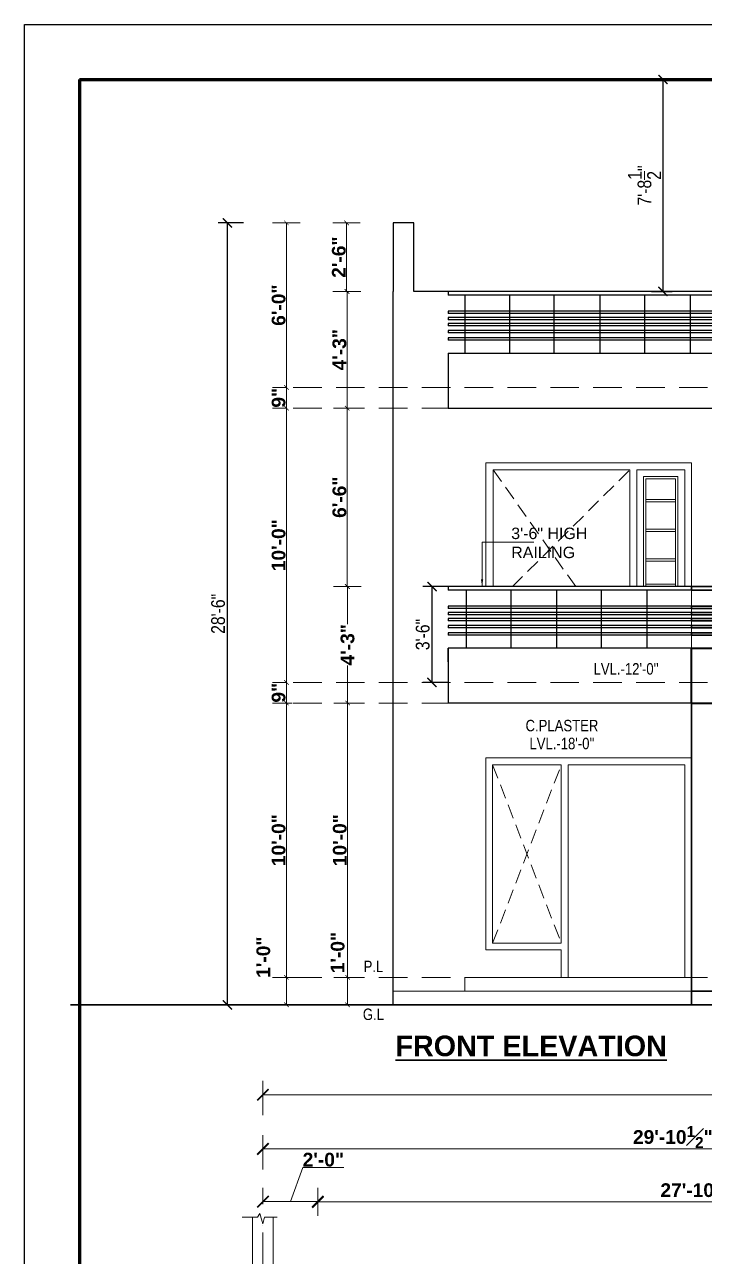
# Model space of a CAD drawing. Header units: feet. Extents: x 18471 to 30550, y -13540 to -11719.
# Drawn here: x 18471 to 18768, y -12388 to -11850 of the extents above; entities that cross this region are included whole.
import ezdxf

# ---------------------------------------------------------------- set-up
doc = ezdxf.new("R2010")
doc.units = ezdxf.units.FT
doc.header["$MEASUREMENT"] = 0
doc.header["$PDMODE"] = 2
for name, pattern in [('ACAD_ISO04W100', [30, 24, -3, 0, -3]), ('DASHED', [0.75, 0.5, -0.25]), ('HIDDEN', [0.375, 0.25, -0.125])]:
    doc.linetypes.add(name, pattern=pattern)
doc.layers.get('0').update_dxf_attribs({"lineweight": 30})
doc.layers.add('BLK_1_HT_OF_BLDG', color=5, linetype='Continuous', plot=False)
doc.layers.add('BLK_1_PARAPET_HT', color=2, linetype='Continuous', plot=False)
for name, color, linetype, lineweight in [('BLK_1_STAIR_HEADROOM', 7, 'Continuous', 0), ('center line', 253, 'ACAD_ISO04W100', 5), ('DIM', 7, 'Continuous', 18), ('DIM 01', 7, 'Continuous', 9), ('DOOR', 32, 'Continuous', 13), ('ELEVATION', 7, 'Continuous', 30), ('HATCH', 9, 'Continuous', 20), ('P & B WALL', 7, 'Continuous', 30), ('RAILING', 210, 'Continuous', 25), ('SANIT_FIXTURES', 13, 'Continuous', 15), ('SPECS', 7, 'Continuous', 13), ('stairs', 22, 'Continuous', 20), ('TEXT', 7, 'Continuous', 30), ('WALL', 10, 'Continuous', 30)]:
    doc.layers.add(name, color=color, linetype=linetype, lineweight=lineweight)
doc.layers.add('Text F.F', color=7, linetype='Continuous')
doc.styles.add('AR. TEXT 01', font='arialbd.ttf')
doc.styles.add('DIM TEXT', font='GOTHIC.TTF', dxfattribs={"height": 5})
doc.styles.get("Standard").update_dxf_attribs({"font": 'ARIALN.TTF'})
doc.dimstyles.new('DIM 50', dxfattribs={"dimtxt": 6, "dimasz": 3, "dimexe": 6, "dimexo": 4, "dimgap": 0.3125, "dimtad": 1, "dimzin": 3, "dimdsep": 46, "dimlunit": 4, "dimtxsty": 'AR. TEXT 01', "dimblk": 'DOT', "dimcen": 0.09, "dimclrd": 5, "dimclre": 5, "dimclrt": 5, "dimazin": 0, "dimtfac": 0.8, "dimtofl": 0, "dimtmove": 1, "dimatfit": 3, "dimfxl": 6, "dimfxlon": 1, "dimfrac": 1, "dimtolj": 1, "dimtzin": 0, "dimlwd": -1, "dimlwe": -1, "dimarcsym": 1})
doc.dimstyles.new('DIM STYLE', dxfattribs={"dimtxt": 5, "dimasz": 3, "dimexe": 0, "dimexo": 0, "dimgap": 1.5, "dimtad": 1, "dimdec": 4, "dimzin": 3, "dimdsep": 46, "dimlunit": 4, "dimtxsty": 'DIM TEXT', "dimblk": 'ARCHTICK', "dimcen": 0, "dimdle": 1, "dimclrd": 256, "dimclre": 253, "dimclrt": 256, "dimadec": 0, "dimazin": 0, "dimtfac": 0.75, "dimtdec": 4, "dimtofl": 0, "dimtmove": 1, "dimatfit": 3, "dimfxl": 1, "dimfrac": 1, "dimtolj": 1, "dimtzin": 0, "dimlwd": -1, "dimlwe": -1, "dimarcsym": 0})
doc.dimstyles.get("Standard").update_dxf_attribs({"dimtxt": 6, "dimasz": 4, "dimexe": 4, "dimexo": 4, "dimgap": 1, "dimtad": 1, "dimdec": 1, "dimzin": 3, "dimdsep": 46, "dimlunit": 4, "dimtxsty": 'Standard', "dimblk": 'ARCHTICK', "dimcen": 0.09, "dimadec": 0, "dimazin": 0, "dimtfac": 1.005, "dimtdec": 1, "dimtofl": 0, "dimtmove": 2, "dimatfit": 3, "dimfxl": 4, "dimfxlon": 1, "dimtolj": 1, "dimtzin": 0, "dimarcsym": 0})

# ---------------------------------------------------------------- blocks, each defined once
blk = doc.blocks.new('_ArchTick')
at = {"color": 0, "linetype": 'ByBlock', "const_width": 0.15}
blk.add_lwpolyline([(-0.5, -0.5), (0.5, 0.5)], dxfattribs=at)
blk = doc.blocks.new('*D79')
at = {"layer": 'BLK_1_PARAPET_HT', "color": 0, "lineweight": -2, "transparency": 16777216}
for p, q in [((18656.03, -12095.31), (18645.03, -12095.31)), ((18649.03, -12137.23), (18649.03, -12095.31)), ((18656.03, -12137.23), (18645.03, -12137.23))]:
    blk.add_line(p, q, dxfattribs=at)
at = {"layer": 'Defpoints', "color": 0, "transparency": 16777216}
for p in [(18649.03, -12095.31), (18671.86, -12095.31), (18662.86, -12137.23)]:
    blk.add_point(p, dxfattribs=at)
at = {"layer": 'BLK_1_PARAPET_HT', "color": 0, "lineweight": -2, "transparency": 16777216, "xscale": 4, "yscale": 4, "zscale": 4}
for p, rotation in [((18649.03, -12095.31), 90), ((18649.03, -12137.23), 270)]:
    blk.add_blockref('_ArchTick', p, dxfattribs=dict(at, rotation=rotation))
at = {"layer": 'BLK_1_PARAPET_HT', "color": 0, "transparency": 16777216, "insert": (18644.97, -12116.27), "char_height": 6, "attachment_point": 5, "rotation": 90}
blk.add_mtext('\\A1;3\'-6"', dxfattribs=at)
blk = doc.blocks.new('*D82')
at = {"layer": 'Defpoints', "color": 0, "transparency": 16777216}
for p in [(18612.09, -12266.23), (18620.66, -12266.23), (18620.66, -12278.23)]:
    blk.add_point(p, dxfattribs=at)
at = {"layer": 'DIM 01', "transparency": 16777216}
for p, q in [((18616.66, -12266.23), (18606.09, -12266.23)), ((18612.09, -12278.23), (18612.09, -12266.23)), ((18616.66, -12278.23), (18606.09, -12278.23))]:
    blk.add_line(p, q, dxfattribs=at)
at = {"layer": 'DIM 01', "transparency": 16777216, "xscale": 2, "yscale": 2, "zscale": 2}
for p, rotation in [((18612.09, -12266.23), 90), ((18612.09, -12278.23), 270)]:
    blk.add_blockref('_ArchTick', p, dxfattribs=dict(at, rotation=rotation))
at = {"layer": 'DIM 01', "transparency": 16777216, "insert": (18607.79, -12255.39), "char_height": 6, "attachment_point": 5, "rotation": 90, "style": 'AR. TEXT 01'}
blk.add_mtext('\\A1;1\'-0"', dxfattribs=at)
blk = doc.blocks.new('*D83')
at = {"layer": 'Defpoints', "color": 0, "transparency": 16777216}
for p in [(18612.09, -12146.23), (18627.45, -12146.23), (18620.66, -12266.23)]:
    blk.add_point(p, dxfattribs=at)
at = {"layer": 'DIM 01', "transparency": 16777216}
for p, q in [((18618.09, -12146.23), (18606.09, -12146.23)), ((18612.09, -12266.23), (18612.09, -12146.23)), ((18616.66, -12266.23), (18606.09, -12266.23))]:
    blk.add_line(p, q, dxfattribs=at)
at = {"layer": 'DIM 01', "transparency": 16777216, "xscale": 2, "yscale": 2, "zscale": 2}
for p, rotation in [((18612.09, -12146.23), 90), ((18612.09, -12266.23), 270)]:
    blk.add_blockref('_ArchTick', p, dxfattribs=dict(at, rotation=rotation))
at = {"layer": 'DIM 01', "transparency": 16777216, "insert": (18608.72, -12206.23), "char_height": 6, "attachment_point": 5, "rotation": 90, "style": 'AR. TEXT 01'}
blk.add_mtext('\\A1;10\'-0"', dxfattribs=at)
blk = doc.blocks.new('*D84')
at = {"layer": 'Defpoints', "color": 0, "transparency": 16777216}
for p in [(18612.09, -12095.31), (18686.86, -12095.31), (18627.45, -12146.23)]:
    blk.add_point(p, dxfattribs=at)
at = {"layer": 'DIM 01', "transparency": 16777216}
for p, q in [((18618.09, -12095.31), (18606.09, -12095.31)), ((18612.09, -12095.31), (18612.09, -12111.71)), ((18612.09, -12146.23), (18612.09, -12129.83)), ((18618.09, -12146.23), (18606.09, -12146.23))]:
    blk.add_line(p, q, dxfattribs=at)
at = {"layer": 'DIM 01', "transparency": 16777216, "xscale": 2, "yscale": 2, "zscale": 2}
for p, rotation in [((18612.09, -12095.31), 90), ((18612.09, -12146.23), 270)]:
    blk.add_blockref('_ArchTick', p, dxfattribs=dict(at, rotation=rotation))
at = {"layer": 'DIM 01', "transparency": 16777216, "insert": (18612.09, -12120.77), "char_height": 6, "attachment_point": 5, "rotation": 90, "style": 'AR. TEXT 01'}
blk.add_mtext('\\A1;4\'-3"', dxfattribs=at)
blk = doc.blocks.new('*D85')
at = {"layer": 'BLK_1_HT_OF_BLDG', "color": 0, "lineweight": -2, "transparency": 16777216}
for p, q in [((18566.56, -11936.23), (18555.56, -11936.23)), ((18559.56, -12278.23), (18559.56, -11936.23)), ((18566.56, -12278.23), (18555.56, -12278.23))]:
    blk.add_line(p, q, dxfattribs=at)
at = {"layer": 'Defpoints', "color": 0, "transparency": 16777216}
for p in [(18559.56, -11936.23), (18641.03, -11936.23), (18597.37, -12278.23)]:
    blk.add_point(p, dxfattribs=at)
at = {"layer": 'BLK_1_HT_OF_BLDG', "color": 0, "lineweight": -2, "transparency": 16777216, "xscale": 4, "yscale": 4, "zscale": 4}
for p, rotation in [((18559.56, -11936.23), 90), ((18559.56, -12278.23), 270)]:
    blk.add_blockref('_ArchTick', p, dxfattribs=dict(at, rotation=rotation))
at = {"layer": 'BLK_1_HT_OF_BLDG', "color": 0, "transparency": 16777216, "insert": (18555.5, -12107.23), "char_height": 6, "attachment_point": 5, "rotation": 90}
blk.add_mtext('\\A1;28\'-6"', dxfattribs=at)
blk = doc.blocks.new('*D86')
at = {"layer": 'Defpoints', "color": 0, "transparency": 16777216}
for p in [(18611.92, -12017.23), (18682.93, -12017.23), (18682.93, -12095.23)]:
    blk.add_point(p, dxfattribs=at)
at = {"layer": 'DIM 01', "transparency": 16777216}
for p, q in [((18617.92, -12017.23), (18605.92, -12017.23)), ((18611.92, -12095.23), (18611.92, -12017.23)), ((18617.92, -12095.23), (18605.92, -12095.23))]:
    blk.add_line(p, q, dxfattribs=at)
at = {"layer": 'DIM 01', "transparency": 16777216, "xscale": 2, "yscale": 2, "zscale": 2}
for p, rotation in [((18611.92, -12017.23), 90), ((18611.92, -12095.23), 270)]:
    blk.add_blockref('_ArchTick', p, dxfattribs=dict(at, rotation=rotation))
at = {"layer": 'DIM 01', "transparency": 16777216, "insert": (18608.54, -12056.23), "char_height": 6, "attachment_point": 5, "rotation": 90, "style": 'AR. TEXT 01'}
blk.add_mtext('\\A1;6\'-6"', dxfattribs=at)
blk = doc.blocks.new('*D87')
at = {"layer": 'Defpoints', "color": 0, "transparency": 16777216}
for p in [(18611.92, -11966.23), (18660.43, -11966.23), (18682.93, -12017.23)]:
    blk.add_point(p, dxfattribs=at)
at = {"layer": 'DIM 01', "ltscale": 5, "transparency": 16777216}
for p, q in [((18617.92, -11966.23), (18605.92, -11966.23)), ((18611.92, -12017.23), (18611.92, -11966.23)), ((18617.92, -12017.23), (18605.92, -12017.23))]:
    blk.add_line(p, q, dxfattribs=at)
at = {"layer": 'DIM 01', "transparency": 16777216, "xscale": 2, "yscale": 2, "zscale": 2}
for p, rotation in [((18611.92, -11966.23), 90), ((18611.92, -12017.23), 270)]:
    blk.add_blockref('_ArchTick', p, dxfattribs=dict(at, rotation=rotation))
at = {"layer": 'DIM 01', "transparency": 16777216, "insert": (18608.54, -11991.73), "char_height": 6, "attachment_point": 5, "rotation": 90, "style": 'AR. TEXT 01'}
blk.add_mtext('\\A1;4\'-3"', dxfattribs=at)
blk = doc.blocks.new('*D88')
at = {"layer": 'Defpoints', "color": 0, "transparency": 16777216}
for p in [(18585.33, -12266.23), (18597.37, -12266.23), (18597.37, -12278.23)]:
    blk.add_point(p, dxfattribs=at)
at = {"layer": 'DIM 01', "transparency": 16777216}
for p, q in [((18591.33, -12266.23), (18579.33, -12266.23)), ((18585.33, -12278.23), (18585.33, -12266.23)), ((18591.33, -12278.23), (18579.33, -12278.23))]:
    blk.add_line(p, q, dxfattribs=at)
at = {"layer": 'DIM 01', "transparency": 16777216, "xscale": 2, "yscale": 2, "zscale": 2}
for p, rotation in [((18585.33, -12266.23), 90), ((18585.33, -12278.23), 270)]:
    blk.add_blockref('_ArchTick', p, dxfattribs=dict(at, rotation=rotation))
at = {"layer": 'DIM 01', "transparency": 16777216, "insert": (18575.29, -12257.41), "char_height": 6, "attachment_point": 5, "rotation": 90, "style": 'AR. TEXT 01'}
blk.add_mtext('\\A1;1\'-0"', dxfattribs=at)
blk = doc.blocks.new('*D89')
at = {"layer": 'Defpoints', "color": 0, "ltscale": 5, "transparency": 16777216}
for p in [(18585.33, -12146.23), (18591.88, -12146.23), (18597.37, -12266.23)]:
    blk.add_point(p, dxfattribs=at)
at = {"layer": 'DIM 01', "ltscale": 5, "transparency": 16777216}
for p, q in [((18587.88, -12146.23), (18579.33, -12146.23)), ((18585.33, -12266.23), (18585.33, -12146.23)), ((18591.33, -12266.23), (18579.33, -12266.23))]:
    blk.add_line(p, q, dxfattribs=at)
at = {"layer": 'DIM 01', "ltscale": 5, "transparency": 16777216, "xscale": 2, "yscale": 2, "zscale": 2}
for p, rotation in [((18585.33, -12146.23), 90), ((18585.33, -12266.23), 270)]:
    blk.add_blockref('_ArchTick', p, dxfattribs=dict(at, rotation=rotation))
at = {"layer": 'DIM 01', "ltscale": 5, "transparency": 16777216, "insert": (18581.95, -12206.23), "char_height": 6, "attachment_point": 5, "rotation": 90, "style": 'AR. TEXT 01'}
blk.add_mtext('\\A1;10\'-0"', dxfattribs=at)
blk = doc.blocks.new('*D90')
at = {"layer": 'Defpoints', "color": 0, "ltscale": 5, "transparency": 16777216}
for p in [(18585.33, -12137.23), (18588.29, -12137.23), (18591.88, -12146.23)]:
    blk.add_point(p, dxfattribs=at)
at = {"layer": 'DIM 01', "ltscale": 5, "transparency": 16777216}
for p, q in [((18585.33, -12137.23), (18579.33, -12137.23)), ((18585.33, -12146.23), (18585.33, -12137.23)), ((18587.88, -12146.23), (18579.33, -12146.23))]:
    blk.add_line(p, q, dxfattribs=at)
at = {"layer": 'DIM 01', "ltscale": 5, "transparency": 16777216, "xscale": 2, "yscale": 2, "zscale": 2}
for p, rotation in [((18585.33, -12137.23), 90), ((18585.33, -12146.23), 270)]:
    blk.add_blockref('_ArchTick', p, dxfattribs=dict(at, rotation=rotation))
at = {"layer": 'DIM 01', "ltscale": 5, "transparency": 16777216, "insert": (18581.95, -12141.73), "char_height": 6, "attachment_point": 5, "rotation": 90, "style": 'AR. TEXT 01'}
blk.add_mtext('\\A1;9"', dxfattribs=at)
blk = doc.blocks.new('*D91')
at = {"layer": 'Defpoints', "color": 0, "ltscale": 5, "transparency": 16777216}
for p in [(18585.33, -12017.23), (18588.29, -12017.23), (18588.29, -12137.23)]:
    blk.add_point(p, dxfattribs=at)
at = {"layer": 'DIM 01', "ltscale": 5, "transparency": 16777216}
for p, q in [((18585.33, -12017.23), (18579.33, -12017.23)), ((18585.33, -12137.23), (18585.33, -12017.23)), ((18585.33, -12137.23), (18579.33, -12137.23))]:
    blk.add_line(p, q, dxfattribs=at)
at = {"layer": 'DIM 01', "ltscale": 5, "transparency": 16777216, "xscale": 2, "yscale": 2, "zscale": 2}
for p, rotation in [((18585.33, -12017.23), 90), ((18585.33, -12137.23), 270)]:
    blk.add_blockref('_ArchTick', p, dxfattribs=dict(at, rotation=rotation))
at = {"layer": 'DIM 01', "ltscale": 5, "transparency": 16777216, "insert": (18581.95, -12077.23), "char_height": 6, "attachment_point": 5, "rotation": 90, "style": 'AR. TEXT 01'}
blk.add_mtext('\\A1;10\'-0"', dxfattribs=at)
blk = doc.blocks.new('*D92')
at = {"layer": 'Defpoints', "color": 0, "ltscale": 5, "transparency": 16777216}
for p in [(18585.33, -12008.23), (18588.29, -12008.23), (18588.29, -12017.23)]:
    blk.add_point(p, dxfattribs=at)
at = {"layer": 'DIM 01', "ltscale": 5, "transparency": 16777216}
for p, q in [((18585.33, -12008.23), (18579.33, -12008.23)), ((18585.33, -12017.23), (18585.33, -12008.23)), ((18585.33, -12017.23), (18579.33, -12017.23))]:
    blk.add_line(p, q, dxfattribs=at)
at = {"layer": 'DIM 01', "ltscale": 5, "transparency": 16777216, "xscale": 2, "yscale": 2, "zscale": 2}
for p, rotation in [((18585.33, -12008.23), 90), ((18585.33, -12017.23), 270)]:
    blk.add_blockref('_ArchTick', p, dxfattribs=dict(at, rotation=rotation))
at = {"layer": 'DIM 01', "ltscale": 5, "transparency": 16777216, "insert": (18581.95, -12012.73), "char_height": 6, "attachment_point": 5, "rotation": 90, "style": 'AR. TEXT 01'}
blk.add_mtext('\\A1;9"', dxfattribs=at)
blk = doc.blocks.new('*D93')
at = {"layer": 'Defpoints', "color": 0, "ltscale": 5, "transparency": 16777216}
for p in [(18585.33, -11936.23), (18641.03, -11936.23), (18588.29, -12008.23)]:
    blk.add_point(p, dxfattribs=at)
at = {"layer": 'DIM 01', "ltscale": 5, "transparency": 16777216}
for p, q in [((18591.33, -11936.23), (18579.33, -11936.23)), ((18585.33, -12008.23), (18585.33, -11936.23)), ((18585.33, -12008.23), (18579.33, -12008.23))]:
    blk.add_line(p, q, dxfattribs=at)
at = {"layer": 'DIM 01', "ltscale": 5, "transparency": 16777216, "xscale": 2, "yscale": 2, "zscale": 2}
for p, rotation in [((18585.33, -11936.23), 90), ((18585.33, -12008.23), 270)]:
    blk.add_blockref('_ArchTick', p, dxfattribs=dict(at, rotation=rotation))
at = {"layer": 'DIM 01', "ltscale": 5, "transparency": 16777216, "insert": (18581.95, -11972.23), "char_height": 6, "attachment_point": 5, "rotation": 90, "style": 'AR. TEXT 01'}
blk.add_mtext('\\A1;6\'-0"', dxfattribs=at)
blk = doc.blocks.new('*D100')
at = {"layer": 'Defpoints', "color": 0, "ltscale": 5, "transparency": 16777216}
for p in [(18611.67, -11936.23), (18632.03, -11936.23), (18617.92, -11966.23)]:
    blk.add_point(p, dxfattribs=at)
at = {"layer": 'DIM 01', "ltscale": 5, "transparency": 16777216}
for p, q in [((18617.67, -11936.23), (18605.67, -11936.23)), ((18611.67, -11966.23), (18611.67, -11936.23)), ((18613.92, -11966.23), (18605.67, -11966.23))]:
    blk.add_line(p, q, dxfattribs=at)
at = {"layer": 'DIM 01', "ltscale": 5, "transparency": 16777216, "xscale": 2, "yscale": 2, "zscale": 2}
for p, rotation in [((18611.67, -11936.23), 90), ((18611.67, -11966.23), 270)]:
    blk.add_blockref('_ArchTick', p, dxfattribs=dict(at, rotation=rotation))
at = {"layer": 'DIM 01', "ltscale": 5, "transparency": 16777216, "insert": (18608.29, -11951.23), "char_height": 6, "attachment_point": 5, "rotation": 90, "style": 'AR. TEXT 01'}
blk.add_mtext('\\A1;2\'-6"', dxfattribs=at)
blk = doc.blocks.new('*D256')
at = {"layer": 'Defpoints', "color": 0, "transparency": 16777216}
for p in [(18575.08, -12341.23), (18933.58, -12448.78), (18575.08, -12493.78)]:
    blk.add_point(p, dxfattribs=at)
at = {"layer": 'DIM', "ltscale": 5, "transparency": 16777216}
for p, q in [((18575.08, -12350.23), (18575.08, -12335.23)), ((18933.58, -12350.23), (18933.58, -12335.23)), ((18933.58, -12341.23), (18575.08, -12341.23))]:
    blk.add_line(p, q, dxfattribs=at)
at = {"layer": 'DIM', "transparency": 16777216, "xscale": 5, "yscale": 5, "zscale": 5, "rotation": 180}
blk.add_blockref('_ArchTick', (18575.08, -12341.23), dxfattribs=at)
at = {"layer": 'DIM', "transparency": 16777216, "xscale": 5, "yscale": 5, "zscale": 5}
blk.add_blockref('_ArchTick', (18933.58, -12341.23), dxfattribs=at)
at = {"layer": 'DIM', "transparency": 16777216, "insert": (18754.33, -12336.04), "char_height": 6, "attachment_point": 5, "style": 'AR. TEXT 01'}
blk.add_mtext('\\A1;29\'-10{\\H0.800000x;\\S1#2;}"', dxfattribs=at)
blk = doc.blocks.new('*D293')
at = {"layer": 'Defpoints', "color": 0, "transparency": 16777216}
for p in [(19160.08, -12317.55), (18575.08, -12342.78), (19160.08, -12342.78)]:
    blk.add_point(p, dxfattribs=at)
at = {"layer": 'DIM', "ltscale": 5, "transparency": 16777216}
for p, q in [((18575.08, -12326.55), (18575.08, -12311.55)), ((19160.08, -12326.55), (19160.08, -12311.55)), ((18575.08, -12317.55), (19160.08, -12317.55))]:
    blk.add_line(p, q, dxfattribs=at)
at = {"layer": 'DIM', "transparency": 16777216, "xscale": 5, "yscale": 5, "zscale": 5, "rotation": 180}
blk.add_blockref('_ArchTick', (18575.08, -12317.55), dxfattribs=at)
at = {"layer": 'DIM', "transparency": 16777216, "xscale": 5, "yscale": 5, "zscale": 5}
blk.add_blockref('_ArchTick', (19160.08, -12317.55), dxfattribs=at)
at = {"layer": 'DIM', "transparency": 16777216, "insert": (18867.58, -12314.17), "char_height": 6, "attachment_point": 5, "style": 'AR. TEXT 01'}
blk.add_mtext('\\A1;48\'-9"', dxfattribs=at)
blk = doc.blocks.new('*D294')
at = {"layer": 'Defpoints', "color": 0, "transparency": 16777216}
for p in [(18599.08, -12364.31), (18575.08, -12369.47), (18599.08, -12369.47)]:
    blk.add_point(p, dxfattribs=at)
at = {"layer": 'DIM', "ltscale": 5, "transparency": 16777216}
for p, q in [((18592.46, -12349.36), (18587.08, -12364.31)), ((18610.52, -12349.36), (18592.46, -12349.36)), ((18575.08, -12365.47), (18575.08, -12358.31)), ((18599.08, -12365.47), (18599.08, -12358.31)), ((18575.08, -12364.31), (18599.08, -12364.31))]:
    blk.add_line(p, q, dxfattribs=at)
at = {"layer": 'DIM', "transparency": 16777216, "xscale": 5, "yscale": 5, "zscale": 5, "rotation": 180}
blk.add_blockref('_ArchTick', (18575.08, -12364.31), dxfattribs=at)
at = {"layer": 'DIM', "transparency": 16777216, "xscale": 5, "yscale": 5, "zscale": 5}
blk.add_blockref('_ArchTick', (18599.08, -12364.31), dxfattribs=at)
at = {"layer": 'DIM', "transparency": 16777216, "insert": (18601.49, -12345.99), "char_height": 6, "attachment_point": 5, "style": 'AR. TEXT 01'}
blk.add_mtext('\\A1;2\'-0"', dxfattribs=at)
blk = doc.blocks.new('*D316')
at = {"layer": 'Defpoints', "color": 0, "transparency": 16777216}
for p in [(18599.08, -12359.75), (18933.58, -12364.47), (18933.58, -12369.28)]:
    blk.add_point(p, dxfattribs=at)
at = {"layer": 'DIM', "ltscale": 5, "transparency": 16777216}
for p, q in [((18933.58, -12365.28), (18933.58, -12358.47)), ((18599.08, -12363.75), (18599.08, -12370.47)), ((18599.08, -12364.47), (18933.58, -12364.47))]:
    blk.add_line(p, q, dxfattribs=at)
at = {"layer": 'DIM', "transparency": 16777216, "xscale": 5, "yscale": 5, "zscale": 5, "rotation": 180}
blk.add_blockref('_ArchTick', (18599.08, -12364.47), dxfattribs=at)
at = {"layer": 'DIM', "transparency": 16777216, "xscale": 5, "yscale": 5, "zscale": 5}
blk.add_blockref('_ArchTick', (18933.58, -12364.47), dxfattribs=at)
at = {"layer": 'DIM', "transparency": 16777216, "insert": (18766.33, -12359.29), "char_height": 6, "attachment_point": 5, "style": 'AR. TEXT 01'}
blk.add_mtext('\\A1;27\'-10{\\H0.800000x;\\S1#2;}"', dxfattribs=at)
blk = doc.blocks.new('*D411')
at = {"layer": 'BLK_1_STAIR_HEADROOM', "color": 0, "lineweight": -2, "transparency": 16777216}
for p, q in [((18745.06, -11873.53), (18754.03, -11873.53)), ((18750.03, -11873.53), (18750.03, -11966.23)), ((18745.06, -11966.23), (18754.03, -11966.23))]:
    blk.add_line(p, q, dxfattribs=at)
at = {"layer": 'Defpoints', "color": 0, "transparency": 16777216}
for p in [(18741.06, -11873.53), (18741.06, -11966.23), (18750.03, -11966.23)]:
    blk.add_point(p, dxfattribs=at)
at = {"layer": 'BLK_1_STAIR_HEADROOM', "color": 0, "lineweight": -2, "transparency": 16777216, "xscale": 4, "yscale": 4, "zscale": 4}
for p, rotation in [((18750.03, -11873.53), 90), ((18750.03, -11966.23), 270)]:
    blk.add_blockref('_ArchTick', p, dxfattribs=dict(at, rotation=rotation))
at = {"layer": 'BLK_1_STAIR_HEADROOM', "color": 0, "transparency": 16777216, "insert": (18741.92, -11919.88), "char_height": 6, "attachment_point": 5, "rotation": 90}
blk.add_mtext('\\A1;7\'-8{\\H1.005x;\\S1/2;}"', dxfattribs=at)

msp = doc.modelspace()

# ---------------------------------------------------------------- linework, layer by layer
at = {"color": 3, "lineweight": 25}
for p, q in [((18470.869, -11849.532), (20330.869, -11849.532)), ((18470.869, -13379.53), (18470.869, -11849.532))]:
    msp.add_line(p, q, dxfattribs=at)
at = {"layer": 'center line'}
msp.add_line((18575.081, -13003.778, 0.958), (18575.081, -12374.067, 0.958), dxfattribs=at)
at = {"layer": 'DOOR', "ltscale": 5}
for p, q in [((18656.032, -11993.16), (19029.532, -11993.16)), ((18672.609, -12041.234), (18762.532, -12041.234)), ((18672.609, -12041.234), (18672.609, -12095.309)), ((18675.782, -12044.234), (18735.532, -12044.234)), ((18675.782, -12044.234), (18675.782, -12095.309)), ((18735.532, -12095.309), (18735.532, -12044.234)), ((18738.532, -12044.234), (18759.532, -12044.234)), ((18738.532, -12095.309), (18738.532, -12044.234)), ((18759.532, -12095.309), (18759.532, -12044.234)), ((18762.532, -12041.234), (18762.532, -12125.234)), ((18741.532, -12047.234), (18756.532, -12047.234)), ((18741.532, -12095.309), (18741.532, -12047.234)), ((18756.532, -12095.309), (18756.532, -12047.234)), ((18672.532, -12170.234), (18762.532, -12170.234)), ((18672.532, -12170.234), (18672.532, -12254.234)), ((18675.532, -12173.234), (18705.532, -12173.234)), ((18675.532, -12173.234), (18675.532, -12251.234)), ((18705.532, -12173.234), (18705.532, -12251.234)), ((18708.532, -12173.234), (18759.532, -12173.234)), ((18708.532, -12173.234), (18708.532, -12266.234)), ((18759.532, -12266.234), (18759.532, -12173.234)), ((18672.532, -12254.234), (18705.532, -12254.234)), ((18675.532, -12251.234), (18705.532, -12251.234)), ((18705.532, -12254.234), (18705.532, -12266.234))]:
    msp.add_line(p, q, dxfattribs=at)
at = {"layer": 'DOOR', "linetype": 'HIDDEN', "ltscale": 25}
for p, q in [((18675.782, -12044.234), (18711.862, -12095.309)), ((18684.202, -12095.309), (18735.532, -12044.234)), ((18675.532, -12251.234), (18705.532, -12173.234)), ((18675.532, -12173.234), (18705.532, -12251.234))]:
    msp.add_line(p, q, dxfattribs=at)
at = {"layer": 'DOOR', "ltscale": 5}
for points in [[(18742.532, -12057.234), (18755.532, -12057.234)], [(18742.532, -12058.234), (18755.532, -12058.234)], [(18742.532, -12070.234), (18755.532, -12070.234)], [(18742.532, -12071.234), (18755.532, -12071.234)], [(18742.532, -12083.234), (18755.433, -12083.234)], [(18742.532, -12084.234), (18755.433, -12084.234)], [(18742.532, -12094.234), (18755.433, -12094.234)], [(18742.532, -12095.234), (18755.433, -12095.234)]]:
    msp.add_lwpolyline(points, dxfattribs=at)
at = {"layer": 'ELEVATION', "lineweight": 25, "ltscale": 5}
for p, q in [((18641.032, -11936.234), (18632.032, -11936.234)), ((18632.032, -11936.234), (18632.032, -11966.234)), ((18641.032, -11966.234), (18641.032, -11936.234)), ((18632.032, -12278.234), (18632.032, -11966.234)), ((18656.204, -11966.234), (18641.032, -11966.234)), ((18656.032, -11993.16), (19029.532, -11993.16)), ((18656.032, -11993.16), (18656.032, -12017.234)), ((18656.032, -12017.234), (18762.532, -12017.234)), ((18762.532, -12017.234), (19029.532, -12017.234)), ((18656.032, -12095.234), (18656.032, -12096.809)), ((18656.032, -12103.859), (18656.032, -12104.859)), ((18656.032, -12106.606), (18656.032, -12107.606)), ((18656.032, -12109.265), (18656.032, -12110.265)), ((18656.032, -12112.358), (18656.032, -12113.358)), ((18656.032, -12115.567), (18656.032, -12116.567)), ((18762.532, -12122.309), (18656.032, -12122.309)), ((18656.032, -12122.309), (18656.032, -12128.234)), ((18656.032, -12128.234), (18656.032, -12122.309)), ((18656.032, -12128.234), (18656.032, -12146.234)), ((18762.532, -12146.234), (18656.032, -12146.234))]:
    msp.add_line(p, q, dxfattribs=at)
at = {"layer": 'ELEVATION', "lineweight": 35, "ltscale": 5}
for p, q in [((18762.532, -12146.234), (18762.532, -12122.309)), ((18762.532, -12122.309), (19149.532, -12122.309)), ((18762.532, -12146.234), (19149.532, -12146.234))]:
    msp.add_line(p, q, dxfattribs=at)
at = {"layer": 'ELEVATION', "ltscale": 5}
for p, q in [((18762.532, -12278.234), (18762.532, -12146.234)), ((18762.532, -12272.234), (19149.532, -12272.234)), ((18490.858, -12278.234), (19272.3, -12278.234))]:
    msp.add_line(p, q, dxfattribs=at)
at = {"layer": 'HATCH', "linetype": 'DASHED', "ltscale": 25}
for p, q in [((18588.286, -12008.234), (19249.795, -12008.234)), ((18588.286, -12017.234), (19029.532, -12017.234)), ((18588.286, -12137.234), (19249.795, -12137.234)), ((18588.286, -12146.234), (19249.795, -12146.234)), ((18588.286, -12266.234), (19249.795, -12266.234))]:
    msp.add_line(p, q, dxfattribs=at)
at = {"layer": 'P & B WALL', "color": 183, "lineweight": 20}
for p, q in [((18570.581, -12532.778, 0.958), (18570.581, -12371.067, 0.958)), ((18579.581, -12532.778, 0.958), (18579.581, -12371.067, 0.958))]:
    msp.add_line(p, q, dxfattribs=at)
at = {"layer": 'P & B WALL', "color": 183, "lineweight": 20, "elevation": 0.958}
msp.add_lwpolyline([(18566.006, -12371.067), (18572.756, -12371.067), (18573.756, -12369.567), (18575.081, -12374.067), (18575.756, -12371.067), (18581.256, -12371.067)], dxfattribs=at)
at = {"layer": 'RAILING'}
for p, q in [((19029.532, -11966.234), (18656.032, -11966.234)), ((18656.032, -11966.234), (18656.032, -11967.809)), ((19029.532, -11967.809), (18656.032, -11967.809)), ((18663.359, -11967.66), (18663.359, -11993.16)), ((18682.859, -11967.66), (18682.859, -11993.16)), ((18702.359, -11967.66), (18702.359, -11993.16)), ((18722.402, -11967.66), (18722.402, -11993.16)), ((18741.902, -11967.66), (18741.902, -11993.16)), ((18761.944, -11967.66), (18761.944, -11993.16)), ((19029.532, -11974.859), (18656.032, -11974.859)), ((18656.032, -11974.859), (18656.032, -11975.859)), ((19029.532, -11975.859), (18656.032, -11975.859)), ((19029.532, -11977.606), (18656.032, -11977.606)), ((18656.032, -11977.606), (18656.032, -11978.606)), ((19029.532, -11978.606), (18656.032, -11978.606)), ((19029.532, -11980.265), (18656.032, -11980.265)), ((18656.032, -11980.265), (18656.032, -11981.265)), ((19029.532, -11981.265), (18656.032, -11981.265)), ((19029.569, -11983.358), (18656.032, -11983.358)), ((18656.032, -11983.358), (18656.032, -11984.358)), ((19029.569, -11984.358), (18656.032, -11984.358)), ((19029.569, -11986.567), (18656.032, -11986.567)), ((18656.032, -11986.567), (18656.032, -11987.567)), ((19029.569, -11987.567), (18656.032, -11987.567)), ((18762.532, -12095.309), (18656.032, -12095.309)), ((18762.532, -12096.809), (18656.032, -12096.809)), ((18663.947, -12096.809), (18663.947, -12122.309)), ((18683.447, -12096.809), (18683.447, -12122.309)), ((18703.489, -12096.809), (18703.489, -12122.309)), ((18722.989, -12096.809), (18722.989, -12122.309)), ((18743.032, -12096.809), (18743.032, -12122.309)), ((18762.532, -12103.859), (18656.032, -12103.859)), ((18762.532, -12104.859), (18656.032, -12104.859)), ((18762.532, -12106.606), (18656.032, -12106.606)), ((18762.532, -12107.606), (18656.032, -12107.606)), ((18762.532, -12109.265), (18656.032, -12109.265)), ((18762.532, -12110.265), (18656.032, -12110.265)), ((18762.532, -12112.358), (18656.032, -12112.358)), ((18762.532, -12113.358), (18656.032, -12113.358)), ((18762.532, -12115.567), (18656.032, -12115.567)), ((18762.532, -12116.567), (18656.032, -12116.567))]:
    msp.add_line(p, q, dxfattribs=at)
at = {"layer": 'RAILING', "lineweight": 30}
for p, q in [((18762.532, -12095.234), (19149.532, -12095.234)), ((18762.532, -12096.809), (18762.532, -12095.309)), ((19149.532, -12096.809), (18762.532, -12096.809)), ((18762.532, -12104.859), (18762.532, -12103.859)), ((18762.532, -12103.859), (19149.532, -12103.859)), ((18762.532, -12104.859), (19149.532, -12104.859)), ((18762.532, -12107.606), (18762.532, -12106.606)), ((18762.532, -12106.606), (19149.532, -12106.606)), ((18762.532, -12107.606), (19149.532, -12107.606)), ((18762.532, -12110.265), (18762.532, -12109.265)), ((18762.532, -12109.265), (19149.532, -12109.265)), ((18762.532, -12110.265), (19149.532, -12110.265)), ((18762.532, -12113.358), (18762.532, -12112.358)), ((18762.532, -12112.358), (19149.532, -12112.358)), ((18762.532, -12113.358), (19149.532, -12113.358)), ((18762.532, -12116.567), (18762.532, -12115.567)), ((18762.532, -12115.567), (19149.532, -12115.567)), ((18762.532, -12116.567), (19149.532, -12116.567)), ((19149.532, -12122.309), (18762.532, -12122.309))]:
    msp.add_line(p, q, dxfattribs=at)
at = {"layer": 'SANIT_FIXTURES', "ltscale": 5}
msp.add_lwpolyline([(18742.532, -12095.309), (18742.532, -12048.234), (18755.532, -12048.234), (18755.532, -12095.309)], dxfattribs=at)
at = {"layer": 'stairs', "ltscale": 5}
for p, q in [((18663.359, -12266.234), (18762.532, -12266.234)), ((18663.359, -12266.234), (18663.359, -12272.234)), ((18632.032, -12272.234), (18762.532, -12272.234))]:
    msp.add_line(p, q, dxfattribs=at)
at = {"layer": 'WALL', "color": 35, "linetype": 'Continuous', "lineweight": 60}
for q in [(20306.869, -11873.532), (18494.869, -13355.53)]:
    msp.add_line((18494.869, -11873.532), q, dxfattribs=at)

# ---------------------------------------------------------------- texts
at = {"layer": 'TEXT', "attachment_point": 1}
for s, insert, char_height, width in [('{\\fArial|b0|i0|c0|p34;3\'-6" HIGH \\PRAILING}', (18683.65, -12069.534), 5, 37.04404), ('\\A1;{\\fSwis721 LtEx BT|b1|i0|c0|p34;\\LFRONT ELEVATION}', (18632.999, -12291.691), 9, 246.93029)]:
    msp.add_mtext(s, dxfattribs=dict(at, insert=insert, char_height=char_height, width=width))
at = {"layer": 'Text F.F', "ltscale": 2, "char_height": 7.5, "width": 255.4182, "attachment_point": 8}
for s, insert in [("\\A1;{\\H0.6667x;LVL.-12'-0''}", (18733.897, -12133.869)), ('\\A1;{\\H0.6667x;C.PLASTER}', (18705.842, -12158.675)), ("\\A1;{\\H0.6667x;LVL.-18'-0''}", (18705.849, -12166.514)), ('\\A1;{\\H0.6667x;P.L}', (18623.392, -12263.944)), ('\\A1;{\\H0.6667x;G.L}', (18623.392, -12284.944))]:
    msp.add_mtext(s, dxfattribs=dict(at, insert=insert))

# ---------------------------------------------------------------- dimensions: what is measured, and where the dimension line sits
at = {"layer": 'BLK_1_HT_OF_BLDG'}
dim = msp.add_linear_dim(base=(18559.559, -11936.234), p1=(18597.369, -12278.234), p2=(18641.032, -11936.234), angle=90, dimstyle='Standard', override={"dimfxl": 7}, dxfattribs=at)
dim.commit()
dim.dimension.update_dxf_attribs({"geometry": '*D85', "text_midpoint": (18555.496, -12107.234)})
at = {"layer": 'BLK_1_PARAPET_HT', "color": 3}
dim = msp.add_linear_dim(base=(18649.032, -12095.309), p1=(18662.856, -12137.234), p2=(18671.856, -12095.309), angle=90, dimstyle='Standard', override={"dimfxl": 7}, dxfattribs=at)
dim.commit()
dim.dimension.update_dxf_attribs({"geometry": '*D79', "text_midpoint": (18644.969, -12116.271)})
at = {"layer": 'BLK_1_STAIR_HEADROOM'}
dim = msp.add_linear_dim(base=(18750.027, -11966.234), p1=(18741.059, -11873.532), p2=(18741.059, -11966.234), angle=90, dimstyle='Standard', override={"dimfxl": 7}, dxfattribs=at)
dim.commit()
dim.dimension.update_dxf_attribs({"geometry": '*D411', "text_midpoint": (18741.916, -11919.883)})
at = {"layer": 'DIM', "ltscale": 5}
for base, p1, p2, override, picture, middle in [((19160.081, -12317.548, 0.958), (18575.081, -12342.778, 0.958), (19160.081, -12342.778, 0.958), {"dimtxt": 6, "dimasz": 5, "dimblk": 'ArchTick', "dimclrd": 256, "dimclre": 256, "dimclrt": 256, "dimfxl": 9}, '*D293', (18867.581, -12314.17, 0.958)), ((18575.081, -12341.227, 0.958), (18933.581, -12448.778, 0.958), (18575.081, -12493.778, 0.958), {"dimtxt": 6, "dimasz": 5, "dimblk": 'ArchTick', "dimclrd": 256, "dimclre": 256, "dimclrt": 256, "dimfxl": 9}, '*D256', (18754.331, -12336.043, 0.958)), ((18933.581, -12364.472, 0.958), (18599.081, -12359.752, 0.958), (18933.581, -12369.278, 0.958), {"dimasz": 5, "dimblk": 'ArchTick', "dimclrd": 256, "dimclre": 256, "dimclrt": 256, "dimfxl": 9}, '*D316', (18766.331, -12359.294, 0.958))]:
    dim = msp.add_linear_dim(base=base, p1=p1, p2=p2, dimstyle='DIM 50', override=override, dxfattribs=at)
    dim.commit()
    dim.dimension.update_dxf_attribs({"geometry": picture, "text_midpoint": middle})
dim = msp.add_linear_dim(base=(18599.081, -12364.312, 0.958), p1=(18575.081, -12369.468, 0.958), p2=(18599.081, -12369.468, 0.958), dimstyle='DIM 50', override={"dimasz": 5, "dimblk": 'ArchTick', "dimclrd": 256, "dimclre": 256, "dimclrt": 256, "dimfxl": 9}, dxfattribs=at)
dim.commit()
dim.dimension.update_dxf_attribs({"geometry": '*D294', "text_midpoint": (18592.768, -12349.361, 0.958), "dimtype": 160})
at = {"layer": 'DIM 01', "ltscale": 5}
for base, p1, p2, picture, middle in [((18585.33, -11936.234), (18588.286, -12008.234), (18641.032, -11936.234), '*D93', (18581.954, -11972.234)), ((18611.671, -11936.234), (18617.916, -11966.234), (18632.032, -11936.234), '*D100', (18608.295, -11951.234)), ((18611.916, -11966.234), (18682.935, -12017.234), (18660.435, -11966.234), '*D87', (18608.543, -11991.734)), ((18585.33, -12008.234), (18588.286, -12017.234), (18588.286, -12008.234), '*D92', (18581.952, -12012.734)), ((18585.33, -12017.234), (18588.286, -12137.234), (18588.286, -12017.234), '*D91', (18581.954, -12077.234)), ((18585.33, -12137.234), (18591.878, -12146.234), (18588.286, -12137.234), '*D90', (18581.952, -12141.734)), ((18585.33, -12146.234), (18597.369, -12266.234), (18591.878, -12146.234), '*D89', (18581.954, -12206.234))]:
    dim = msp.add_linear_dim(base=base, p1=p1, p2=p2, angle=90, dimstyle='DIM 50', override={"dimtxt": 6, "dimasz": 2, "dimblk": 'ArchTick', "dimblk1": 'ArchTick', "dimblk2": 'ArchTick', "dimclrd": 256, "dimclre": 256, "dimclrt": 256, "dimtmove": 2}, dxfattribs=at)
    dim.commit()
    dim.dimension.update_dxf_attribs({"geometry": picture, "text_midpoint": middle})
at = {"layer": 'DIM 01'}
for base, p1, p2, picture, middle in [((18611.916, -12017.234), (18682.935, -12095.234), (18682.935, -12017.234), '*D86', (18608.543, -12056.234)), ((18612.095, -12146.234), (18620.662, -12266.234), (18627.452, -12146.234), '*D83', (18608.722, -12206.234))]:
    dim = msp.add_linear_dim(base=base, p1=p1, p2=p2, angle=90, dimstyle='DIM 50', override={"dimtxt": 6, "dimasz": 2, "dimblk": 'ArchTick', "dimblk1": 'ArchTick', "dimblk2": 'ArchTick', "dimclrd": 256, "dimclre": 256, "dimclrt": 256, "dimtmove": 2}, dxfattribs=at)
    dim.commit()
    dim.dimension.update_dxf_attribs({"geometry": picture, "text_midpoint": middle})
for base, p1, p2, picture, middle in [((18612.0945, -12095.3087), (18627.4518, -12146.2341), (18686.8642, -12095.3087), '*D84', (18612.0945, -12120.7714)), ((18585.33, -12266.234), (18597.369, -12278.234), (18597.369, -12266.234), '*D88', (18575.287, -12257.411)), ((18612.095, -12266.234), (18620.662, -12278.234), (18620.662, -12266.234), '*D82', (18607.789, -12255.392))]:
    dim = msp.add_linear_dim(base=base, p1=p1, p2=p2, angle=90, dimstyle='DIM 50', override={"dimtxt": 6, "dimasz": 2, "dimblk": 'ArchTick', "dimblk1": 'ArchTick', "dimblk2": 'ArchTick', "dimclrd": 256, "dimclre": 256, "dimclrt": 256, "dimtmove": 2}, dxfattribs=at)
    dim.commit()
    dim.dimension.update_dxf_attribs({"geometry": picture, "text_midpoint": middle, "dimtype": 160})

# ---------------------------------------------------------------- leaders
at = {"layer": 'SPECS'}
msp.add_leader([(18670.904, -12095.17), (18670.904, -12075.947), (18693.526, -12075.947)], dimstyle='DIM STYLE', override={"dimtad": 0}, dxfattribs=at)

doc.saveas('drawing.dxf')
